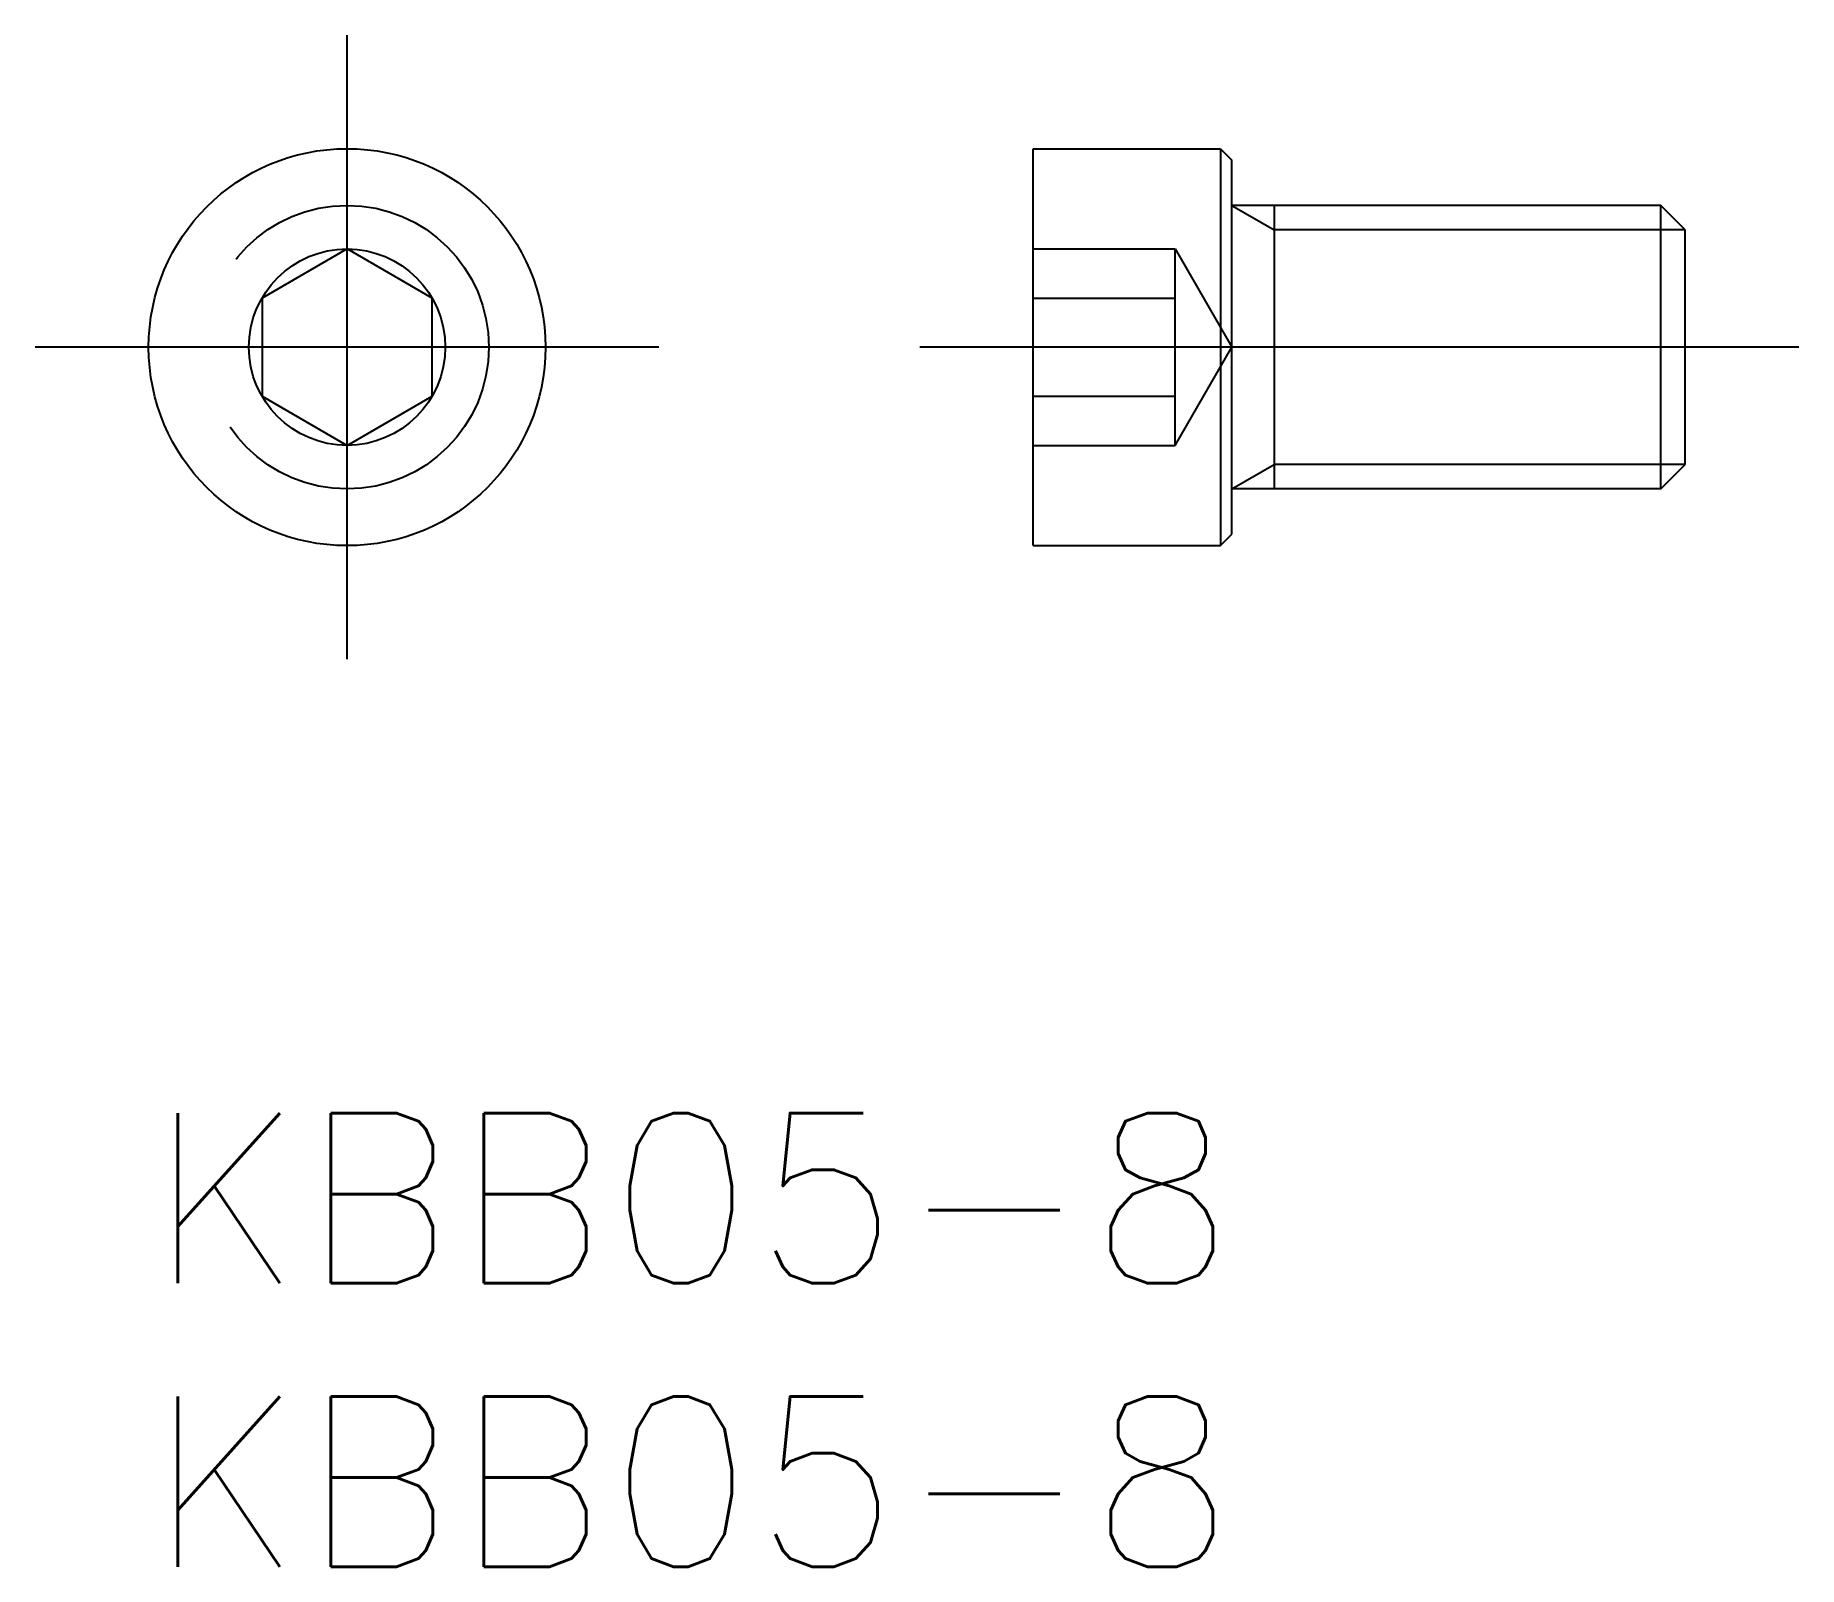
# Model space of a CAD drawing. Extents: x -2 to 29.1, y -8 to 19.
import ezdxf

# ---------------------------------------------------------------- set-up
doc = ezdxf.new("R2010")
doc.units = 0
doc.header["$LTSCALE"] = 0.5
doc.linetypes.add('CENTER', pattern=[50.8, 31.75, -6.35, 6.35, -6.35])
doc.linetypes.add('DASHED', pattern=[19.05, 12.7, -6.35])
for name, color, linetype in [('MSM_CENTER', 1, 'CENTER'), ('MSM_CONTINUOUS', 7, 'CONTINUOUS'), ('MSM_DASHED', 4, 'DASHED'), ('MSM_NARROW', 5, 'CONTINUOUS'), ('MSM_PART_NUMBER', 7, 'CONTINUOUS')]:
    doc.layers.add(name, color=color, linetype=linetype)
doc.styles.get("Standard").update_dxf_attribs({"font": 'txt.shx', "height": 3, "bigfont": 'bigfont.shx'})

# ---------------------------------------------------------------- blocks, each defined once
blk = doc.blocks.new('*U2')
at = {"layer": 'MSM_PART_NUMBER'}
blk.add_text('KBB05-8', height=3, dxfattribs=at).set_placement((0, -3))
blk = doc.blocks.new('*U3')
at = {"layer": 'MSM_PART_NUMBER'}
blk.add_text('KBB05-8', height=3, dxfattribs=at).set_placement((0, -8))

msp = doc.modelspace()

# ---------------------------------------------------------------- linework, layer by layer
at = {"layer": 'MSM_CENTER'}
for p, q in [((3.5, 8.005), (3.5, 19.005)), ((9, 13.505), (-2, 13.505)), ((29.103, 13.505), (13.603, 13.505))]:
    msp.add_line(p, q, dxfattribs=at)
at = {"layer": 'MSM_CONTINUOUS'}
for p, q in [((15.603, 17.005), (18.903, 17.005)), ((15.603, 10.005), (15.603, 17.005)), ((18.903, 17.005), (19.103, 16.805)), ((18.903, 17.005), (18.903, 10.005)), ((19.103, 10.205), (19.103, 16.805)), ((26.67, 16.005), (19.103, 16.005)), ((19.853, 16.005), (19.853, 11.005)), ((26.67, 11.005), (26.67, 16.005)), ((27.103, 15.572), (26.67, 16.005)), ((27.103, 11.438), (27.103, 15.572)), ((3.5, 15.237), (2, 14.371)), ((5, 14.371), (3.5, 15.237)), ((2, 14.371), (2, 12.639)), ((5, 12.639), (5, 14.371)), ((2, 12.639), (3.5, 11.773)), ((3.5, 11.773), (5, 12.639)), ((26.67, 11.005), (27.103, 11.438)), ((26.67, 11.005), (19.103, 11.005)), ((15.603, 10.005), (18.903, 10.005)), ((18.903, 10.005), (19.103, 10.205))]:
    msp.add_line(p, q, dxfattribs=at)
for radius in [3.5, 1.732]:
    msp.add_circle((3.5, 13.505), radius, dxfattribs=at)
at = {"layer": 'MSM_DASHED'}
for p, q in [((15.603, 15.237), (18.103, 15.237)), ((18.103, 15.237), (19.103, 13.505)), ((18.103, 11.773), (18.103, 15.237)), ((15.603, 14.371), (18.103, 14.371)), ((18.103, 11.773), (19.103, 13.505)), ((15.603, 12.639), (18.103, 12.639)), ((15.603, 11.773), (18.103, 11.773))]:
    msp.add_line(p, q, dxfattribs=at)
msp.add_circle((3.5, 13.505), 2.5, dxfattribs=at)
at = {"layer": 'MSM_NARROW'}
for p, q in [((19.103, 16.005), (19.853, 15.572)), ((27.103, 15.572), (19.853, 15.572)), ((19.103, 11.005), (19.853, 11.438)), ((27.103, 11.438), (19.853, 11.438))]:
    msp.add_line(p, q, dxfattribs=at)

# ---------------------------------------------------------------- block references
at = {"layer": 'MSM_CONTINUOUS'}
for name in ['*U2', '*U3']:
    msp.add_blockref(name, (0, 0), dxfattribs=at)

doc.saveas('drawing.dxf')
